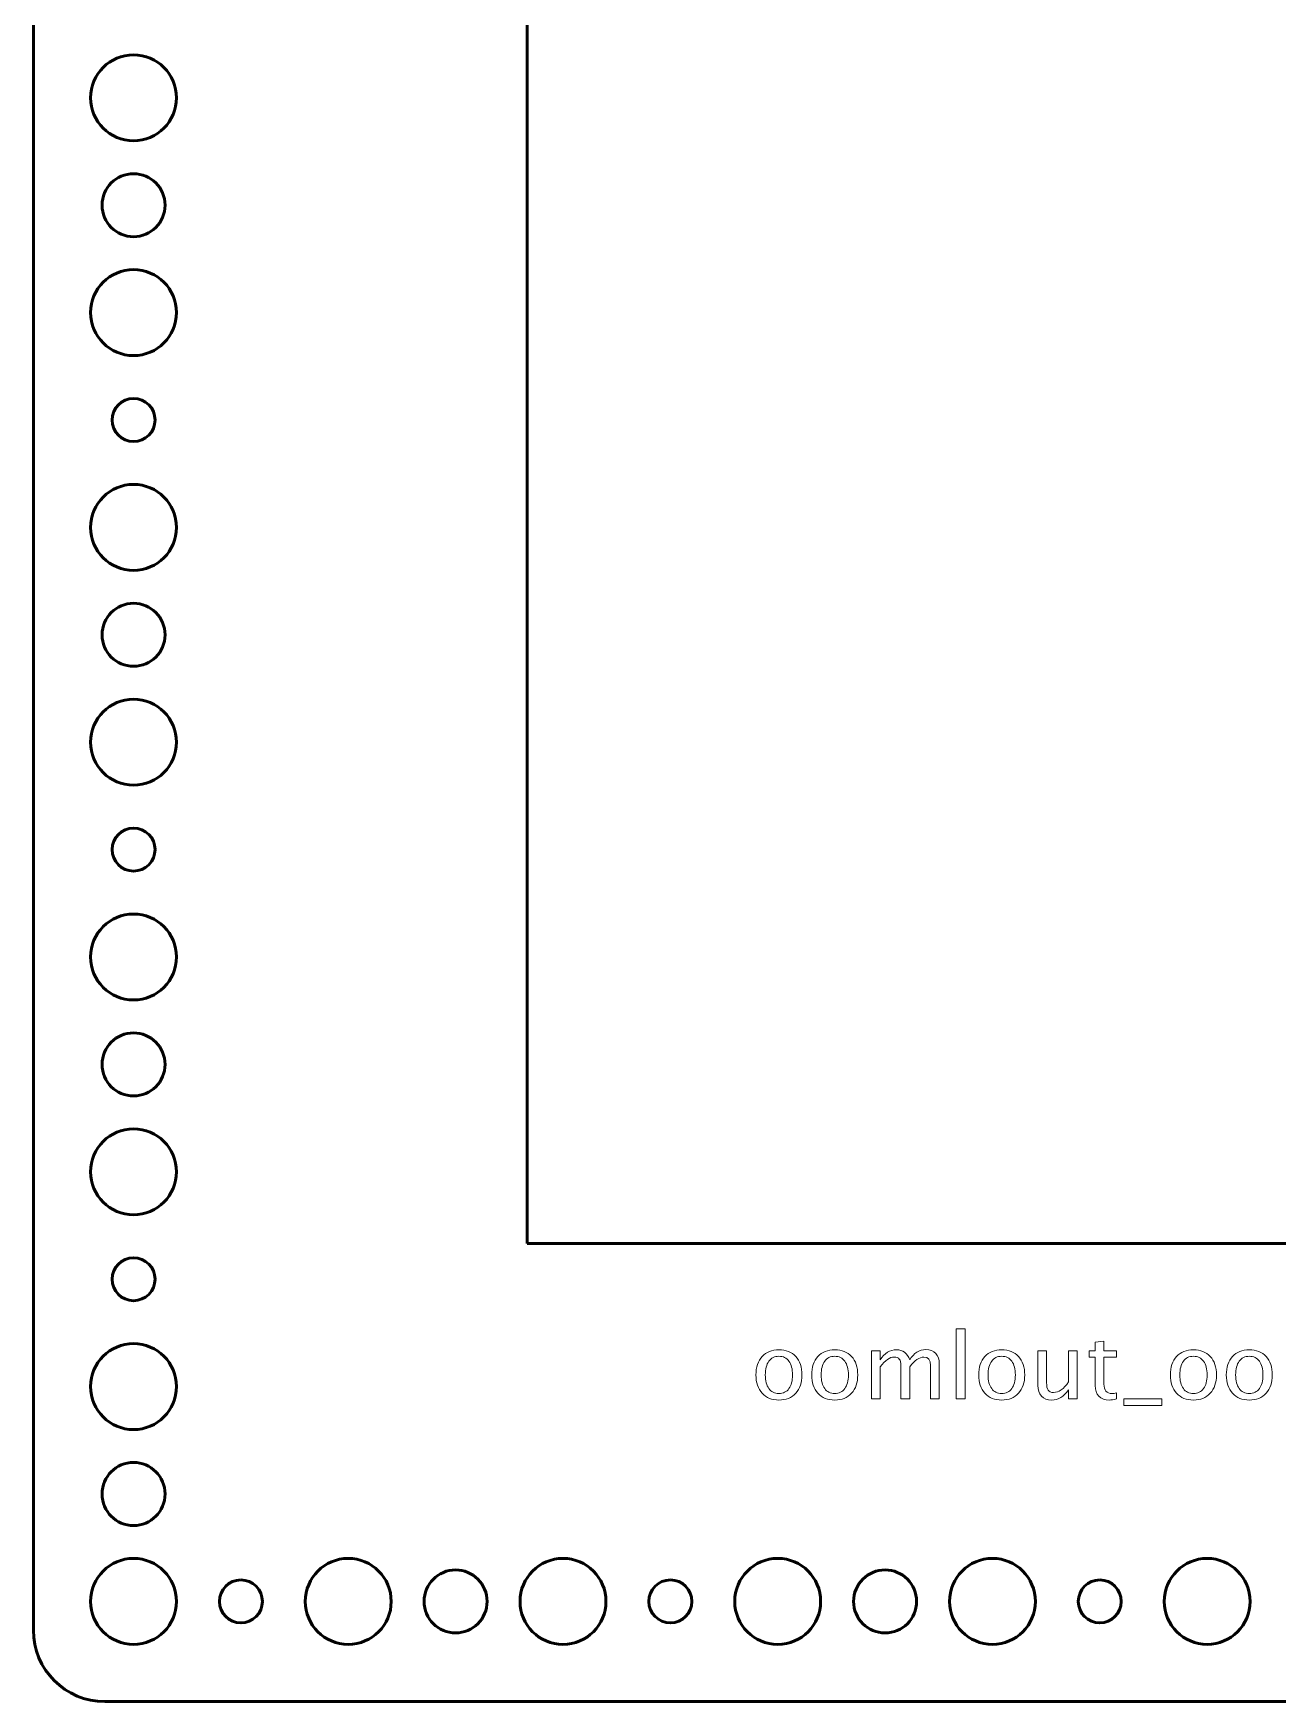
# Model space of a CAD drawing. Header units: centimetres. Extents: x -16.4 to 16.4, y -25.4 to 23.9.
# Drawn here: x -16.45 to -7.76, y -25.45 to -13.8 of the extents above; entities that cross this region are included whole.
import ezdxf

# ---------------------------------------------------------------- set-up
doc = ezdxf.new("R2010")
doc.units = ezdxf.units.CM
doc.header["$MEASUREMENT"] = 0
doc.layers.add('Layer 1', color=7, linetype='Continuous')

msp = doc.modelspace()

# ---------------------------------------------------------------- linework, layer by layer
at = {"layer": 'Layer 1', "lineweight": 53}
msp.add_lwpolyline([(-13, -22.25), (13, -22.25), (13, -4.75), (-13, -4.75), (-13, -22.25)], close=True, dxfattribs=at)
for centre, major_axis in [((-15.74999, -24.75001), (0, 0.30001)), ((-14.24999, -24.75001), (0, 0.30001)), ((-12.74999, -24.75001), (0, 0.30001)), ((-11.24999, -24.75001), (0, 0.30001)), ((-9.74999, -24.75001), (0, 0.30001)), ((-8.24999, -24.75001), (0, 0.30001)), ((-13.5, -24.75), (0, 0.22)), ((-10.5, -24.75), (0, 0.22)), ((-15, -24.75), (0, 0.15)), ((-12, -24.75), (0, 0.15)), ((-9, -24.75), (0, 0.15))]:
    msp.add_ellipse(centre, major_axis=major_axis, ratio=1, dxfattribs=at)
for points, knots in [([(-16.45, -24.95), (-16.45, -24.95), (-16.45, -13), (-16.45, -13), (-16.45, -13), (-16.45, -13), (-15.05, -13), (-15.05, -13), (-15.05, -13), (-14.77386, -13), (-14.55, -12.77614), (-14.55, -12.5), (-14.55, -12.5), (-14.55, -12.5), (-14.55, -7.3), (-14.55, -7.3), (-14.55, -7.3), (-14.55, -7.02386), (-14.77386, -6.8), (-15.05, -6.8), (-15.05, -6.8), (-15.05, -6.8), (-16.45, -6.8), (-16.45, -6.8), (-16.45, -6.8), (-16.45, -6.8), (-16.45, -2.05), (-16.45, -2.05), (-16.45, -2.05), (-16.45, -1.77386), (-16.22614, -1.55), (-15.95, -1.55), (-15.95, -1.55), (-15.95, -1.55), (15.95, -1.55), (15.95, -1.55), (15.95, -1.55), (16.22614, -1.55), (16.45, -1.77386), (16.45, -2.05), (16.45, -2.05), (16.45, -2.05), (16.45, -3.8), (16.45, -3.8), (16.45, -3.8), (16.45, -3.8), (15.05, -3.8), (15.05, -3.8), (15.05, -3.8), (14.77386, -3.8), (14.55, -4.02386), (14.55, -4.3), (14.55, -4.3), (14.55, -4.3), (14.55, -10.7), (14.55, -10.7), (14.55, -10.7), (14.55, -10.97614), (14.77386, -11.2), (15.05, -11.2), (15.05, -11.2), (15.05, -11.2), (16.45, -11.2), (16.45, -11.2), (16.45, -11.2), (16.45, -11.2), (16.45, -24.95), (16.45, -24.95), (16.45, -24.95), (16.45, -25.22614), (16.22614, -25.45), (15.95, -25.45), (15.95, -25.45), (15.95, -25.45), (-15.95, -25.45), (-15.95, -25.45), (-15.95, -25.45), (-16.22614, -25.45), (-16.45, -25.22614), (-16.45, -24.95)], [0, 0, 0, 0, 0.04761905, 0.04761905, 0.04761905, 0.04761905, 0.0952381, 0.0952381, 0.0952381, 0.0952381, 0.14285714, 0.14285714, 0.14285714, 0.14285714, 0.19047619, 0.19047619, 0.19047619, 0.19047619, 0.23809524, 0.23809524, 0.23809524, 0.23809524, 0.28571429, 0.28571429, 0.28571429, 0.28571429, 0.33333333, 0.33333333, 0.33333333, 0.33333333, 0.38095238, 0.38095238, 0.38095238, 0.38095238, 0.42857143, 0.42857143, 0.42857143, 0.42857143, 0.47619048, 0.47619048, 0.47619048, 0.47619048, 0.52380952, 0.52380952, 0.52380952, 0.52380952, 0.57142857, 0.57142857, 0.57142857, 0.57142857, 0.61904762, 0.61904762, 0.61904762, 0.61904762, 0.66666667, 0.66666667, 0.66666667, 0.66666667, 0.71428571, 0.71428571, 0.71428571, 0.71428571, 0.76190476, 0.76190476, 0.76190476, 0.76190476, 0.80952381, 0.80952381, 0.80952381, 0.80952381, 0.85714286, 0.85714286, 0.85714286, 0.85714286, 0.9047619, 0.9047619, 0.9047619, 0.9047619, 1, 1, 1, 1]), ([(-16.05, -14.25), (-16.05, -14.08431), (-15.91569, -13.95), (-15.75, -13.95), (-15.75, -13.95), (-15.58431, -13.95), (-15.45, -14.08431), (-15.45, -14.25), (-15.45, -14.25), (-15.45, -14.41569), (-15.58431, -14.55), (-15.75, -14.55), (-15.75, -14.55), (-15.91569, -14.55), (-16.05, -14.41569), (-16.05, -14.25)], [0, 0, 0, 0, 0.2, 0.2, 0.2, 0.2, 0.4, 0.4, 0.4, 0.4, 0.6, 0.6, 0.6, 0.6, 1, 1, 1, 1]), ([(-15.97, -15), (-15.97, -14.8785), (-15.8715, -14.78), (-15.75, -14.78), (-15.75, -14.78), (-15.6285, -14.78), (-15.53, -14.8785), (-15.53, -15), (-15.53, -15), (-15.53, -15.1215), (-15.6285, -15.22), (-15.75, -15.22), (-15.75, -15.22), (-15.8715, -15.22), (-15.97, -15.1215), (-15.97, -15)], [0, 0, 0, 0, 0.2, 0.2, 0.2, 0.2, 0.4, 0.4, 0.4, 0.4, 0.6, 0.6, 0.6, 0.6, 1, 1, 1, 1]), ([(-16.05, -15.75), (-16.05, -15.58431), (-15.91569, -15.45), (-15.75, -15.45), (-15.75, -15.45), (-15.58431, -15.45), (-15.45, -15.58431), (-15.45, -15.75), (-15.45, -15.75), (-15.45, -15.91569), (-15.58431, -16.05), (-15.75, -16.05), (-15.75, -16.05), (-15.91569, -16.05), (-16.05, -15.91569), (-16.05, -15.75)], [0, 0, 0, 0, 0.2, 0.2, 0.2, 0.2, 0.4, 0.4, 0.4, 0.4, 0.6, 0.6, 0.6, 0.6, 1, 1, 1, 1]), ([(-15.9, -16.5), (-15.9, -16.41716), (-15.83284, -16.35), (-15.75, -16.35), (-15.75, -16.35), (-15.66716, -16.35), (-15.6, -16.41716), (-15.6, -16.5), (-15.6, -16.5), (-15.6, -16.58284), (-15.66716, -16.65), (-15.75, -16.65), (-15.75, -16.65), (-15.83284, -16.65), (-15.9, -16.58284), (-15.9, -16.5)], [0, 0, 0, 0, 0.2, 0.2, 0.2, 0.2, 0.4, 0.4, 0.4, 0.4, 0.6, 0.6, 0.6, 0.6, 1, 1, 1, 1]), ([(-16.05, -17.25), (-16.05, -17.08431), (-15.91569, -16.95), (-15.75, -16.95), (-15.75, -16.95), (-15.58431, -16.95), (-15.45, -17.08431), (-15.45, -17.25), (-15.45, -17.25), (-15.45, -17.41569), (-15.58431, -17.55), (-15.75, -17.55), (-15.75, -17.55), (-15.91569, -17.55), (-16.05, -17.41569), (-16.05, -17.25)], [0, 0, 0, 0, 0.2, 0.2, 0.2, 0.2, 0.4, 0.4, 0.4, 0.4, 0.6, 0.6, 0.6, 0.6, 1, 1, 1, 1]), ([(-15.97, -18), (-15.97, -17.8785), (-15.8715, -17.78), (-15.75, -17.78), (-15.75, -17.78), (-15.6285, -17.78), (-15.53, -17.8785), (-15.53, -18), (-15.53, -18), (-15.53, -18.1215), (-15.6285, -18.22), (-15.75, -18.22), (-15.75, -18.22), (-15.8715, -18.22), (-15.97, -18.1215), (-15.97, -18)], [0, 0, 0, 0, 0.2, 0.2, 0.2, 0.2, 0.4, 0.4, 0.4, 0.4, 0.6, 0.6, 0.6, 0.6, 1, 1, 1, 1]), ([(-16.05, -18.75), (-16.05, -18.58431), (-15.91569, -18.45), (-15.75, -18.45), (-15.75, -18.45), (-15.58431, -18.45), (-15.45, -18.58431), (-15.45, -18.75), (-15.45, -18.75), (-15.45, -18.91569), (-15.58431, -19.05), (-15.75, -19.05), (-15.75, -19.05), (-15.91569, -19.05), (-16.05, -18.91569), (-16.05, -18.75)], [0, 0, 0, 0, 0.2, 0.2, 0.2, 0.2, 0.4, 0.4, 0.4, 0.4, 0.6, 0.6, 0.6, 0.6, 1, 1, 1, 1]), ([(-15.9, -19.5), (-15.9, -19.41716), (-15.83284, -19.35), (-15.75, -19.35), (-15.75, -19.35), (-15.66716, -19.35), (-15.6, -19.41716), (-15.6, -19.5), (-15.6, -19.5), (-15.6, -19.58284), (-15.66716, -19.65), (-15.75, -19.65), (-15.75, -19.65), (-15.83284, -19.65), (-15.9, -19.58284), (-15.9, -19.5)], [0, 0, 0, 0, 0.2, 0.2, 0.2, 0.2, 0.4, 0.4, 0.4, 0.4, 0.6, 0.6, 0.6, 0.6, 1, 1, 1, 1]), ([(-16.05, -20.25), (-16.05, -20.08431), (-15.91569, -19.95), (-15.75, -19.95), (-15.75, -19.95), (-15.58431, -19.95), (-15.45, -20.08431), (-15.45, -20.25), (-15.45, -20.25), (-15.45, -20.41569), (-15.58431, -20.55), (-15.75, -20.55), (-15.75, -20.55), (-15.91569, -20.55), (-16.05, -20.41569), (-16.05, -20.25)], [0, 0, 0, 0, 0.2, 0.2, 0.2, 0.2, 0.4, 0.4, 0.4, 0.4, 0.6, 0.6, 0.6, 0.6, 1, 1, 1, 1]), ([(-15.97, -21), (-15.97, -20.8785), (-15.8715, -20.78), (-15.75, -20.78), (-15.75, -20.78), (-15.6285, -20.78), (-15.53, -20.8785), (-15.53, -21), (-15.53, -21), (-15.53, -21.1215), (-15.6285, -21.22), (-15.75, -21.22), (-15.75, -21.22), (-15.8715, -21.22), (-15.97, -21.1215), (-15.97, -21)], [0, 0, 0, 0, 0.2, 0.2, 0.2, 0.2, 0.4, 0.4, 0.4, 0.4, 0.6, 0.6, 0.6, 0.6, 1, 1, 1, 1]), ([(-16.05, -21.75), (-16.05, -21.58431), (-15.91569, -21.45), (-15.75, -21.45), (-15.75, -21.45), (-15.58431, -21.45), (-15.45, -21.58431), (-15.45, -21.75), (-15.45, -21.75), (-15.45, -21.91569), (-15.58431, -22.05), (-15.75, -22.05), (-15.75, -22.05), (-15.91569, -22.05), (-16.05, -21.91569), (-16.05, -21.75)], [0, 0, 0, 0, 0.2, 0.2, 0.2, 0.2, 0.4, 0.4, 0.4, 0.4, 0.6, 0.6, 0.6, 0.6, 1, 1, 1, 1]), ([(-15.9, -22.5), (-15.9, -22.41716), (-15.83284, -22.35), (-15.75, -22.35), (-15.75, -22.35), (-15.66716, -22.35), (-15.6, -22.41716), (-15.6, -22.5), (-15.6, -22.5), (-15.6, -22.58284), (-15.66716, -22.65), (-15.75, -22.65), (-15.75, -22.65), (-15.83284, -22.65), (-15.9, -22.58284), (-15.9, -22.5)], [0, 0, 0, 0, 0.2, 0.2, 0.2, 0.2, 0.4, 0.4, 0.4, 0.4, 0.6, 0.6, 0.6, 0.6, 1, 1, 1, 1]), ([(-16.05, -23.25), (-16.05, -23.08431), (-15.91569, -22.95), (-15.75, -22.95), (-15.75, -22.95), (-15.58431, -22.95), (-15.45, -23.08431), (-15.45, -23.25), (-15.45, -23.25), (-15.45, -23.41569), (-15.58431, -23.55), (-15.75, -23.55), (-15.75, -23.55), (-15.91569, -23.55), (-16.05, -23.41569), (-16.05, -23.25)], [0, 0, 0, 0, 0.2, 0.2, 0.2, 0.2, 0.4, 0.4, 0.4, 0.4, 0.6, 0.6, 0.6, 0.6, 1, 1, 1, 1]), ([(-15.97, -24), (-15.97, -23.8785), (-15.8715, -23.78), (-15.75, -23.78), (-15.75, -23.78), (-15.6285, -23.78), (-15.53, -23.8785), (-15.53, -24), (-15.53, -24), (-15.53, -24.1215), (-15.6285, -24.22), (-15.75, -24.22), (-15.75, -24.22), (-15.8715, -24.22), (-15.97, -24.1215), (-15.97, -24)], [0, 0, 0, 0, 0.2, 0.2, 0.2, 0.2, 0.4, 0.4, 0.4, 0.4, 0.6, 0.6, 0.6, 0.6, 1, 1, 1, 1])]:
    msp.add_open_spline(points, degree=3, knots=knots, dxfattribs=at)
at = {"layer": 'Layer 1', "color": 5, "lineweight": 9}
for points, knots in [([(-10.00243, -23.33622), (-10.00243, -23.33622), (-10.00243, -22.84663), (-10.00243, -22.84663), (-10.00243, -22.84663), (-10.00243, -22.84663), (-9.94147, -22.84663), (-9.94147, -22.84663), (-9.94147, -22.84663), (-9.94147, -22.84663), (-9.94147, -23.33622), (-9.94147, -23.33622), (-9.94147, -23.33622), (-9.94147, -23.33622), (-10.00243, -23.33622), (-10.00243, -23.33622)], [0, 0, 0, 0, 0.2, 0.2, 0.2, 0.2, 0.4, 0.4, 0.4, 0.4, 0.6, 0.6, 0.6, 0.6, 1, 1, 1, 1]), ([(-8.88419, -23.33611), (-8.90303, -23.3413), (-8.91944, -23.34384), (-8.9333, -23.34384), (-8.9333, -23.34384), (-8.96442, -23.34384), (-8.98865, -23.33495), (-9.00601, -23.31717), (-9.00601, -23.31717), (-9.02347, -23.29939), (-9.03215, -23.27473), (-9.03215, -23.24309), (-9.03215, -23.24309), (-9.03215, -23.24309), (-9.03215, -23.04539), (-9.03215, -23.04539), (-9.03215, -23.04539), (-9.03215, -23.04539), (-9.07427, -23.04539), (-9.07427, -23.04539), (-9.07427, -23.04539), (-9.07427, -23.04539), (-9.07427, -22.99967), (-9.07427, -22.99967), (-9.07427, -22.99967), (-9.07427, -22.99967), (-9.03215, -22.99967), (-9.03215, -22.99967), (-9.03215, -22.99967), (-9.03215, -22.99967), (-9.03215, -22.93882), (-9.03215, -22.93882), (-9.03215, -22.93882), (-9.03215, -22.93882), (-8.97119, -22.93299), (-8.97119, -22.93299), (-8.97119, -22.93299), (-8.97119, -22.93299), (-8.97119, -22.99967), (-8.97119, -22.99967), (-8.97119, -22.99967), (-8.97119, -22.99967), (-8.88292, -22.99967), (-8.88292, -22.99967), (-8.88292, -22.99967), (-8.88292, -22.99967), (-8.88292, -23.04539), (-8.88292, -23.04539), (-8.88292, -23.04539), (-8.88292, -23.04539), (-8.97119, -23.04539), (-8.97119, -23.04539), (-8.97119, -23.04539), (-8.97119, -23.04539), (-8.97119, -23.23208), (-8.97119, -23.23208), (-8.97119, -23.23208), (-8.97119, -23.27611), (-8.95203, -23.29812), (-8.91383, -23.29812), (-8.91383, -23.29812), (-8.90568, -23.29812), (-8.89584, -23.29674), (-8.88419, -23.2941), (-8.88419, -23.2941), (-8.88419, -23.2941), (-8.88419, -23.33611), (-8.88419, -23.33611)], [0, 0, 0, 0, 0.05555556, 0.05555556, 0.05555556, 0.05555556, 0.11111111, 0.11111111, 0.11111111, 0.11111111, 0.16666667, 0.16666667, 0.16666667, 0.16666667, 0.22222222, 0.22222222, 0.22222222, 0.22222222, 0.27777778, 0.27777778, 0.27777778, 0.27777778, 0.33333333, 0.33333333, 0.33333333, 0.33333333, 0.38888889, 0.38888889, 0.38888889, 0.38888889, 0.44444444, 0.44444444, 0.44444444, 0.44444444, 0.5, 0.5, 0.5, 0.5, 0.55555556, 0.55555556, 0.55555556, 0.55555556, 0.61111111, 0.61111111, 0.61111111, 0.61111111, 0.66666667, 0.66666667, 0.66666667, 0.66666667, 0.72222222, 0.72222222, 0.72222222, 0.72222222, 0.77777778, 0.77777778, 0.77777778, 0.77777778, 0.83333333, 0.83333333, 0.83333333, 0.83333333, 0.88888889, 0.88888889, 0.88888889, 0.88888889, 1, 1, 1, 1]), ([(-11.24152, -23.34384), (-11.29095, -23.34384), (-11.33011, -23.32807), (-11.35889, -23.29653), (-11.35889, -23.29653), (-11.38779, -23.26499), (-11.40218, -23.22213), (-11.40218, -23.16805), (-11.40218, -23.16805), (-11.40218, -23.11408), (-11.38779, -23.07132), (-11.35889, -23.03989), (-11.35889, -23.03989), (-11.33011, -23.00845), (-11.29095, -22.99268), (-11.24152, -22.99268), (-11.24152, -22.99268), (-11.1921, -22.99268), (-11.15294, -23.00845), (-11.12416, -23.03989), (-11.12416, -23.03989), (-11.09526, -23.07132), (-11.08087, -23.11408), (-11.08087, -23.16805), (-11.08087, -23.16805), (-11.08087, -23.22213), (-11.09526, -23.26499), (-11.12416, -23.29653), (-11.12416, -23.29653), (-11.15294, -23.32807), (-11.1921, -23.34384), (-11.24152, -23.34384)], [0, 0, 0, 0, 0.11111111, 0.11111111, 0.11111111, 0.11111111, 0.22222222, 0.22222222, 0.22222222, 0.22222222, 0.33333333, 0.33333333, 0.33333333, 0.33333333, 0.44444444, 0.44444444, 0.44444444, 0.44444444, 0.55555556, 0.55555556, 0.55555556, 0.55555556, 0.66666667, 0.66666667, 0.66666667, 0.66666667, 0.77777778, 0.77777778, 0.77777778, 0.77777778, 1, 1, 1, 1]), ([(-11.24163, -23.29812), (-11.21147, -23.29812), (-11.18797, -23.2868), (-11.17125, -23.26404), (-11.17125, -23.26404), (-11.15464, -23.24139), (-11.14627, -23.20933), (-11.14627, -23.16805), (-11.14627, -23.16805), (-11.14627, -23.12688), (-11.15464, -23.09492), (-11.17125, -23.07227), (-11.17125, -23.07227), (-11.18797, -23.04973), (-11.21147, -23.0384), (-11.24163, -23.0384), (-11.24163, -23.0384), (-11.2719, -23.0384), (-11.29539, -23.04973), (-11.3119, -23.07227), (-11.3119, -23.07227), (-11.32852, -23.09492), (-11.33677, -23.12688), (-11.33677, -23.16805), (-11.33677, -23.16805), (-11.33677, -23.20933), (-11.32852, -23.24139), (-11.3119, -23.26404), (-11.3119, -23.26404), (-11.29539, -23.2868), (-11.2719, -23.29812), (-11.24163, -23.29812)], [0, 0, 0, 0, 0.11111111, 0.11111111, 0.11111111, 0.11111111, 0.22222222, 0.22222222, 0.22222222, 0.22222222, 0.33333333, 0.33333333, 0.33333333, 0.33333333, 0.44444444, 0.44444444, 0.44444444, 0.44444444, 0.55555556, 0.55555556, 0.55555556, 0.55555556, 0.66666667, 0.66666667, 0.66666667, 0.66666667, 0.77777778, 0.77777778, 0.77777778, 0.77777778, 1, 1, 1, 1]), ([(-10.85142, -23.34384), (-10.90085, -23.34384), (-10.94001, -23.32807), (-10.96879, -23.29653), (-10.96879, -23.29653), (-10.99769, -23.26499), (-11.01208, -23.22213), (-11.01208, -23.16805), (-11.01208, -23.16805), (-11.01208, -23.11408), (-10.99769, -23.07132), (-10.96879, -23.03989), (-10.96879, -23.03989), (-10.94001, -23.00845), (-10.90085, -22.99268), (-10.85142, -22.99268), (-10.85142, -22.99268), (-10.802, -22.99268), (-10.76284, -23.00845), (-10.73406, -23.03989), (-10.73406, -23.03989), (-10.70516, -23.07132), (-10.69077, -23.11408), (-10.69077, -23.16805), (-10.69077, -23.16805), (-10.69077, -23.22213), (-10.70516, -23.26499), (-10.73406, -23.29653), (-10.73406, -23.29653), (-10.76284, -23.32807), (-10.802, -23.34384), (-10.85142, -23.34384)], [0, 0, 0, 0, 0.11111111, 0.11111111, 0.11111111, 0.11111111, 0.22222222, 0.22222222, 0.22222222, 0.22222222, 0.33333333, 0.33333333, 0.33333333, 0.33333333, 0.44444444, 0.44444444, 0.44444444, 0.44444444, 0.55555556, 0.55555556, 0.55555556, 0.55555556, 0.66666667, 0.66666667, 0.66666667, 0.66666667, 0.77777778, 0.77777778, 0.77777778, 0.77777778, 1, 1, 1, 1]), ([(-10.85153, -23.29812), (-10.82137, -23.29812), (-10.79787, -23.2868), (-10.78115, -23.26404), (-10.78115, -23.26404), (-10.76454, -23.24139), (-10.75617, -23.20933), (-10.75617, -23.16805), (-10.75617, -23.16805), (-10.75617, -23.12688), (-10.76454, -23.09492), (-10.78115, -23.07227), (-10.78115, -23.07227), (-10.79787, -23.04973), (-10.82137, -23.0384), (-10.85153, -23.0384), (-10.85153, -23.0384), (-10.8818, -23.0384), (-10.90529, -23.04973), (-10.9218, -23.07227), (-10.9218, -23.07227), (-10.93842, -23.09492), (-10.94667, -23.12688), (-10.94667, -23.16805), (-10.94667, -23.16805), (-10.94667, -23.20933), (-10.93842, -23.24139), (-10.9218, -23.26404), (-10.9218, -23.26404), (-10.90529, -23.2868), (-10.8818, -23.29812), (-10.85153, -23.29812)], [0, 0, 0, 0, 0.11111111, 0.11111111, 0.11111111, 0.11111111, 0.22222222, 0.22222222, 0.22222222, 0.22222222, 0.33333333, 0.33333333, 0.33333333, 0.33333333, 0.44444444, 0.44444444, 0.44444444, 0.44444444, 0.55555556, 0.55555556, 0.55555556, 0.55555556, 0.66666667, 0.66666667, 0.66666667, 0.66666667, 0.77777778, 0.77777778, 0.77777778, 0.77777778, 1, 1, 1, 1]), ([(-10.59531, -23.33622), (-10.59531, -23.33622), (-10.59531, -22.99967), (-10.59531, -22.99967), (-10.59531, -22.99967), (-10.59531, -22.99967), (-10.53435, -22.99967), (-10.53435, -22.99967), (-10.53435, -22.99967), (-10.53435, -22.99967), (-10.53435, -23.06328), (-10.53435, -23.06328), (-10.53435, -23.06328), (-10.50461, -23.01618), (-10.46651, -22.99268), (-10.41984, -22.99268), (-10.41984, -22.99268), (-10.37486, -22.99268), (-10.34427, -23.01618), (-10.32797, -23.06328), (-10.32797, -23.06328), (-10.29908, -23.01576), (-10.26141, -22.99205), (-10.21516, -22.99205), (-10.21516, -22.99205), (-10.18563, -22.99205), (-10.16266, -23.00073), (-10.14626, -23.01819), (-10.14626, -23.01819), (-10.12985, -23.03565), (-10.1216, -23.0601), (-10.1216, -23.09153), (-10.1216, -23.09153), (-10.1216, -23.09153), (-10.1216, -23.33622), (-10.1216, -23.33622), (-10.1216, -23.33622), (-10.1216, -23.33622), (-10.18256, -23.33622), (-10.18256, -23.33622), (-10.18256, -23.33622), (-10.18256, -23.33622), (-10.18256, -23.10159), (-10.18256, -23.10159), (-10.18256, -23.10159), (-10.18256, -23.06328), (-10.1978, -23.04412), (-10.22828, -23.04412), (-10.22828, -23.04412), (-10.25992, -23.04412), (-10.29316, -23.06645), (-10.32797, -23.11122), (-10.32797, -23.11122), (-10.32797, -23.11122), (-10.32797, -23.33622), (-10.32797, -23.33622), (-10.32797, -23.33622), (-10.32797, -23.33622), (-10.38893, -23.33622), (-10.38893, -23.33622), (-10.38893, -23.33622), (-10.38893, -23.33622), (-10.38893, -23.10138), (-10.38893, -23.10138), (-10.38893, -23.10138), (-10.38893, -23.06275), (-10.40439, -23.04348), (-10.4354, -23.04348), (-10.4354, -23.04348), (-10.46619, -23.04348), (-10.49921, -23.06592), (-10.53435, -23.1109), (-10.53435, -23.1109), (-10.53435, -23.1109), (-10.53435, -23.33622), (-10.53435, -23.33622), (-10.53435, -23.33622), (-10.53435, -23.33622), (-10.59531, -23.33622), (-10.59531, -23.33622)], [0, 0, 0, 0, 0.04761905, 0.04761905, 0.04761905, 0.04761905, 0.0952381, 0.0952381, 0.0952381, 0.0952381, 0.14285714, 0.14285714, 0.14285714, 0.14285714, 0.19047619, 0.19047619, 0.19047619, 0.19047619, 0.23809524, 0.23809524, 0.23809524, 0.23809524, 0.28571429, 0.28571429, 0.28571429, 0.28571429, 0.33333333, 0.33333333, 0.33333333, 0.33333333, 0.38095238, 0.38095238, 0.38095238, 0.38095238, 0.42857143, 0.42857143, 0.42857143, 0.42857143, 0.47619048, 0.47619048, 0.47619048, 0.47619048, 0.52380952, 0.52380952, 0.52380952, 0.52380952, 0.57142857, 0.57142857, 0.57142857, 0.57142857, 0.61904762, 0.61904762, 0.61904762, 0.61904762, 0.66666667, 0.66666667, 0.66666667, 0.66666667, 0.71428571, 0.71428571, 0.71428571, 0.71428571, 0.76190476, 0.76190476, 0.76190476, 0.76190476, 0.80952381, 0.80952381, 0.80952381, 0.80952381, 0.85714286, 0.85714286, 0.85714286, 0.85714286, 0.9047619, 0.9047619, 0.9047619, 0.9047619, 1, 1, 1, 1]), ([(-9.68492, -23.34384), (-9.73435, -23.34384), (-9.77351, -23.32807), (-9.80229, -23.29653), (-9.80229, -23.29653), (-9.83119, -23.26499), (-9.84558, -23.22213), (-9.84558, -23.16805), (-9.84558, -23.16805), (-9.84558, -23.11408), (-9.83119, -23.07132), (-9.80229, -23.03989), (-9.80229, -23.03989), (-9.77351, -23.00845), (-9.73435, -22.99268), (-9.68492, -22.99268), (-9.68492, -22.99268), (-9.6355, -22.99268), (-9.59634, -23.00845), (-9.56756, -23.03989), (-9.56756, -23.03989), (-9.53866, -23.07132), (-9.52427, -23.11408), (-9.52427, -23.16805), (-9.52427, -23.16805), (-9.52427, -23.22213), (-9.53866, -23.26499), (-9.56756, -23.29653), (-9.56756, -23.29653), (-9.59634, -23.32807), (-9.6355, -23.34384), (-9.68492, -23.34384)], [0, 0, 0, 0, 0.11111111, 0.11111111, 0.11111111, 0.11111111, 0.22222222, 0.22222222, 0.22222222, 0.22222222, 0.33333333, 0.33333333, 0.33333333, 0.33333333, 0.44444444, 0.44444444, 0.44444444, 0.44444444, 0.55555556, 0.55555556, 0.55555556, 0.55555556, 0.66666667, 0.66666667, 0.66666667, 0.66666667, 0.77777778, 0.77777778, 0.77777778, 0.77777778, 1, 1, 1, 1]), ([(-9.68503, -23.29812), (-9.65487, -23.29812), (-9.63137, -23.2868), (-9.61465, -23.26404), (-9.61465, -23.26404), (-9.59804, -23.24139), (-9.58967, -23.20933), (-9.58967, -23.16805), (-9.58967, -23.16805), (-9.58967, -23.12688), (-9.59804, -23.09492), (-9.61465, -23.07227), (-9.61465, -23.07227), (-9.63137, -23.04973), (-9.65487, -23.0384), (-9.68503, -23.0384), (-9.68503, -23.0384), (-9.7153, -23.0384), (-9.73879, -23.04973), (-9.7553, -23.07227), (-9.7553, -23.07227), (-9.77192, -23.09492), (-9.78017, -23.12688), (-9.78017, -23.16805), (-9.78017, -23.16805), (-9.78017, -23.20933), (-9.77192, -23.24139), (-9.7553, -23.26404), (-9.7553, -23.26404), (-9.73879, -23.2868), (-9.7153, -23.29812), (-9.68503, -23.29812)], [0, 0, 0, 0, 0.11111111, 0.11111111, 0.11111111, 0.11111111, 0.22222222, 0.22222222, 0.22222222, 0.22222222, 0.33333333, 0.33333333, 0.33333333, 0.33333333, 0.44444444, 0.44444444, 0.44444444, 0.44444444, 0.55555556, 0.55555556, 0.55555556, 0.55555556, 0.66666667, 0.66666667, 0.66666667, 0.66666667, 0.77777778, 0.77777778, 0.77777778, 0.77777778, 1, 1, 1, 1]), ([(-9.21799, -23.33622), (-9.21799, -23.33622), (-9.21799, -23.27293), (-9.21799, -23.27293), (-9.21799, -23.27293), (-9.25048, -23.32024), (-9.28996, -23.34384), (-9.33631, -23.34384), (-9.33631, -23.34384), (-9.36573, -23.34384), (-9.38912, -23.33463), (-9.40648, -23.31611), (-9.40648, -23.31611), (-9.42394, -23.29759), (-9.43262, -23.27272), (-9.43262, -23.24129), (-9.43262, -23.24129), (-9.43262, -23.24129), (-9.43262, -22.99967), (-9.43262, -22.99967), (-9.43262, -22.99967), (-9.43262, -22.99967), (-9.37166, -22.99967), (-9.37166, -22.99967), (-9.37166, -22.99967), (-9.37166, -22.99967), (-9.37166, -23.22139), (-9.37166, -23.22139), (-9.37166, -23.22139), (-9.37166, -23.24668), (-9.36796, -23.26457), (-9.36065, -23.27515), (-9.36065, -23.27515), (-9.35324, -23.28584), (-9.34097, -23.29113), (-9.32372, -23.29113), (-9.32372, -23.29113), (-9.28646, -23.29113), (-9.25112, -23.26669), (-9.21799, -23.21769), (-9.21799, -23.21769), (-9.21799, -23.21769), (-9.21799, -22.99967), (-9.21799, -22.99967), (-9.21799, -22.99967), (-9.21799, -22.99967), (-9.15703, -22.99967), (-9.15703, -22.99967), (-9.15703, -22.99967), (-9.15703, -22.99967), (-9.15703, -23.33622), (-9.15703, -23.33622), (-9.15703, -23.33622), (-9.15703, -23.33622), (-9.21799, -23.33622), (-9.21799, -23.33622)], [0, 0, 0, 0, 0.06666667, 0.06666667, 0.06666667, 0.06666667, 0.13333333, 0.13333333, 0.13333333, 0.13333333, 0.2, 0.2, 0.2, 0.2, 0.26666667, 0.26666667, 0.26666667, 0.26666667, 0.33333333, 0.33333333, 0.33333333, 0.33333333, 0.4, 0.4, 0.4, 0.4, 0.46666667, 0.46666667, 0.46666667, 0.46666667, 0.53333333, 0.53333333, 0.53333333, 0.53333333, 0.6, 0.6, 0.6, 0.6, 0.66666667, 0.66666667, 0.66666667, 0.66666667, 0.73333333, 0.73333333, 0.73333333, 0.73333333, 0.8, 0.8, 0.8, 0.8, 0.86666667, 0.86666667, 0.86666667, 0.86666667, 1, 1, 1, 1]), ([(-8.34571, -23.34384), (-8.39514, -23.34384), (-8.4343, -23.32807), (-8.46308, -23.29653), (-8.46308, -23.29653), (-8.49198, -23.26499), (-8.50637, -23.22213), (-8.50637, -23.16805), (-8.50637, -23.16805), (-8.50637, -23.11408), (-8.49198, -23.07132), (-8.46308, -23.03989), (-8.46308, -23.03989), (-8.4343, -23.00845), (-8.39514, -22.99268), (-8.34571, -22.99268), (-8.34571, -22.99268), (-8.29629, -22.99268), (-8.25713, -23.00845), (-8.22835, -23.03989), (-8.22835, -23.03989), (-8.19945, -23.07132), (-8.18506, -23.11408), (-8.18506, -23.16805), (-8.18506, -23.16805), (-8.18506, -23.22213), (-8.19945, -23.26499), (-8.22835, -23.29653), (-8.22835, -23.29653), (-8.25713, -23.32807), (-8.29629, -23.34384), (-8.34571, -23.34384)], [0, 0, 0, 0, 0.11111111, 0.11111111, 0.11111111, 0.11111111, 0.22222222, 0.22222222, 0.22222222, 0.22222222, 0.33333333, 0.33333333, 0.33333333, 0.33333333, 0.44444444, 0.44444444, 0.44444444, 0.44444444, 0.55555556, 0.55555556, 0.55555556, 0.55555556, 0.66666667, 0.66666667, 0.66666667, 0.66666667, 0.77777778, 0.77777778, 0.77777778, 0.77777778, 1, 1, 1, 1]), ([(-8.34582, -23.29812), (-8.31566, -23.29812), (-8.29216, -23.2868), (-8.27544, -23.26404), (-8.27544, -23.26404), (-8.25883, -23.24139), (-8.25046, -23.20933), (-8.25046, -23.16805), (-8.25046, -23.16805), (-8.25046, -23.12688), (-8.25883, -23.09492), (-8.27544, -23.07227), (-8.27544, -23.07227), (-8.29216, -23.04973), (-8.31566, -23.0384), (-8.34582, -23.0384), (-8.34582, -23.0384), (-8.37609, -23.0384), (-8.39958, -23.04973), (-8.41609, -23.07227), (-8.41609, -23.07227), (-8.43271, -23.09492), (-8.44096, -23.12688), (-8.44096, -23.16805), (-8.44096, -23.16805), (-8.44096, -23.20933), (-8.43271, -23.24139), (-8.41609, -23.26404), (-8.41609, -23.26404), (-8.39958, -23.2868), (-8.37609, -23.29812), (-8.34582, -23.29812)], [0, 0, 0, 0, 0.11111111, 0.11111111, 0.11111111, 0.11111111, 0.22222222, 0.22222222, 0.22222222, 0.22222222, 0.33333333, 0.33333333, 0.33333333, 0.33333333, 0.44444444, 0.44444444, 0.44444444, 0.44444444, 0.55555556, 0.55555556, 0.55555556, 0.55555556, 0.66666667, 0.66666667, 0.66666667, 0.66666667, 0.77777778, 0.77777778, 0.77777778, 0.77777778, 1, 1, 1, 1]), ([(-7.95561, -23.34384), (-8.00504, -23.34384), (-8.0442, -23.32807), (-8.07298, -23.29653), (-8.07298, -23.29653), (-8.10188, -23.26499), (-8.11627, -23.22213), (-8.11627, -23.16805), (-8.11627, -23.16805), (-8.11627, -23.11408), (-8.10188, -23.07132), (-8.07298, -23.03989), (-8.07298, -23.03989), (-8.0442, -23.00845), (-8.00504, -22.99268), (-7.95561, -22.99268), (-7.95561, -22.99268), (-7.90619, -22.99268), (-7.86703, -23.00845), (-7.83825, -23.03989), (-7.83825, -23.03989), (-7.80935, -23.07132), (-7.79496, -23.11408), (-7.79496, -23.16805), (-7.79496, -23.16805), (-7.79496, -23.22213), (-7.80935, -23.26499), (-7.83825, -23.29653), (-7.83825, -23.29653), (-7.86703, -23.32807), (-7.90619, -23.34384), (-7.95561, -23.34384)], [0, 0, 0, 0, 0.11111111, 0.11111111, 0.11111111, 0.11111111, 0.22222222, 0.22222222, 0.22222222, 0.22222222, 0.33333333, 0.33333333, 0.33333333, 0.33333333, 0.44444444, 0.44444444, 0.44444444, 0.44444444, 0.55555556, 0.55555556, 0.55555556, 0.55555556, 0.66666667, 0.66666667, 0.66666667, 0.66666667, 0.77777778, 0.77777778, 0.77777778, 0.77777778, 1, 1, 1, 1]), ([(-7.95572, -23.29812), (-7.92556, -23.29812), (-7.90206, -23.2868), (-7.88534, -23.26404), (-7.88534, -23.26404), (-7.86873, -23.24139), (-7.86036, -23.20933), (-7.86036, -23.16805), (-7.86036, -23.16805), (-7.86036, -23.12688), (-7.86873, -23.09492), (-7.88534, -23.07227), (-7.88534, -23.07227), (-7.90206, -23.04973), (-7.92556, -23.0384), (-7.95572, -23.0384), (-7.95572, -23.0384), (-7.98599, -23.0384), (-8.00948, -23.04973), (-8.02599, -23.07227), (-8.02599, -23.07227), (-8.04261, -23.09492), (-8.05086, -23.12688), (-8.05086, -23.16805), (-8.05086, -23.16805), (-8.05086, -23.20933), (-8.04261, -23.24139), (-8.02599, -23.26404), (-8.02599, -23.26404), (-8.00948, -23.2868), (-7.98599, -23.29812), (-7.95572, -23.29812)], [0, 0, 0, 0, 0.11111111, 0.11111111, 0.11111111, 0.11111111, 0.22222222, 0.22222222, 0.22222222, 0.22222222, 0.33333333, 0.33333333, 0.33333333, 0.33333333, 0.44444444, 0.44444444, 0.44444444, 0.44444444, 0.55555556, 0.55555556, 0.55555556, 0.55555556, 0.66666667, 0.66666667, 0.66666667, 0.66666667, 0.77777778, 0.77777778, 0.77777778, 0.77777778, 1, 1, 1, 1]), ([(-8.83149, -23.38194), (-8.83149, -23.38194), (-8.83149, -23.33622), (-8.83149, -23.33622), (-8.83149, -23.33622), (-8.83149, -23.33622), (-8.56733, -23.33622), (-8.56733, -23.33622), (-8.56733, -23.33622), (-8.56733, -23.33622), (-8.56733, -23.38194), (-8.56733, -23.38194), (-8.56733, -23.38194), (-8.56733, -23.38194), (-8.83149, -23.38194), (-8.83149, -23.38194)], [0, 0, 0, 0, 0.2, 0.2, 0.2, 0.2, 0.4, 0.4, 0.4, 0.4, 0.6, 0.6, 0.6, 0.6, 1, 1, 1, 1])]:
    msp.add_open_spline(points, degree=3, knots=knots, dxfattribs=at)

doc.saveas('drawing.dxf')
